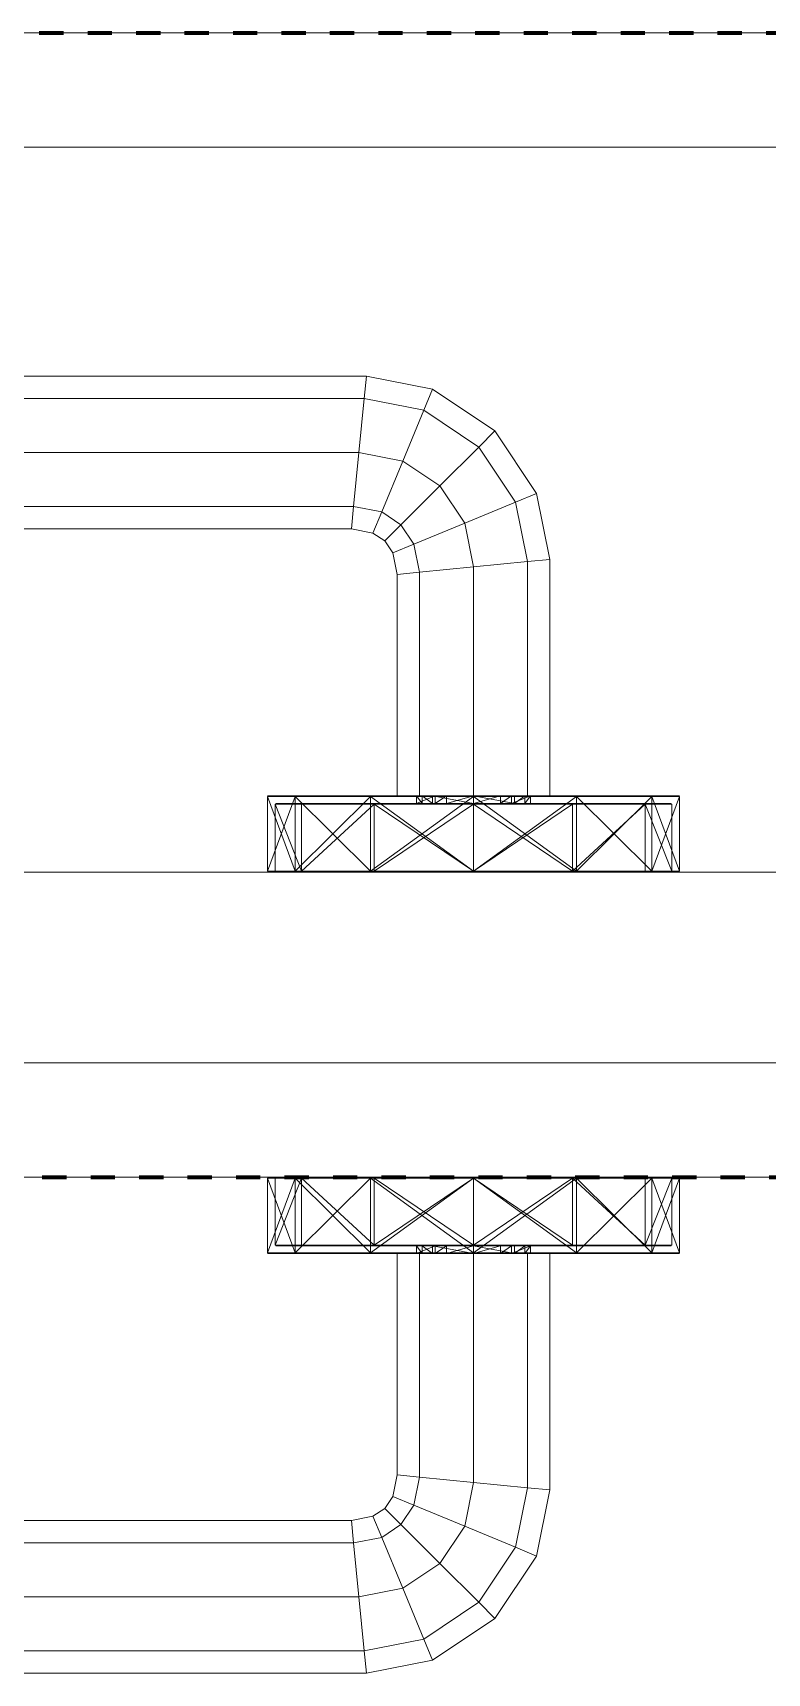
# Model space of a CAD drawing. Header units: millimetres. Extents: x -5300 to 98858, y -5196 to 93886.
# Drawn here: x 51855.3 to 51951.5, y 42950 to 43165 of the extents above; entities that cross this region are included whole.
import ezdxf

# ---------------------------------------------------------------- set-up
doc = ezdxf.new("R2010")
doc.units = ezdxf.units.MM
doc.linetypes.add('Штрих', pattern=[6.35, 3.175, -3.175])
doc.linetypes.add('Штрих_2_', pattern=[6.35, 3.175, -3.175])
for name, color, linetype, lineweight, true_color in [('_Разделитель помещений_', 4, 'Штрих', 70, 0x00ffff), ('Двери', 7, 'Continuous', 18, 0x7f7f7f), ('Стены', 7, 'Continuous', 18, 0x7f7f7f)]:
    doc.layers.add(name, color=color, linetype=linetype, lineweight=lineweight, true_color=true_color)

# ---------------------------------------------------------------- blocks, each defined once
blk = doc.blocks.new('СТВ_Перегородка_Кирпич 242319 - СТВ_Перегородка_Кирпич 2-249685-Подвал')
at = {"layer": 'Стены', "color": 254, "true_color": 0xd4d4d4}
blk.add_line((33750, 43150), (58000, 43150), dxfattribs=at)
blk = doc.blocks.new('СТВ_Перегородка_Кирпич 242319 - СТВ_Перегородка_Кирпич-249678-Подвал')
at = {"layer": 'Стены', "color": 254, "true_color": 0xd4d4d4}
for p, q in [((33750, 43165), (57830, 43165)), ((57830, 43165), (33750, 43165)), ((57830, 43165), (48765, 43165)), ((50975, 43165), (52475, 43165)), ((52475, 43165), (50975, 43165)), ((52475, 43165), (50975, 43165)), ((50975, 43165), (52475, 43165)), ((57830, 43150), (33750, 43150)), ((57830, 43150), (33750, 43150)), ((48750, 43150), (54250, 43150)), ((54250, 43150), (48750, 43150)), ((54250, 43150), (48750, 43150)), ((57830, 43150), (48765, 43150)), ((50975, 43150), (52475, 43150)), ((52475, 43150), (50975, 43150)), ((52475, 43150), (50975, 43150)), ((50975, 43150), (52475, 43150)), ((50975, 43150), (52475, 43150)), ((52475, 43150), (50975, 43150)), ((50975, 43150), (52475, 43150)), ((52475, 43150), (50975, 43150)), ((48750, 43030), (54250, 43030)), ((48750, 43030), (54250, 43030)), ((54250, 43030), (48750, 43030)), ((50630, 43030), (52725, 43030)), ((52725, 43030), (50630, 43030)), ((52725, 43030), (50630, 43030)), ((50975, 43030), (52475, 43030)), ((52475, 43030), (50975, 43030)), ((52475, 43030), (50975, 43030)), ((50975, 43030), (52475, 43030)), ((50975, 43030), (52475, 43030)), ((52475, 43030), (50975, 43030)), ((50975, 43030), (52475, 43030)), ((52475, 43030), (50975, 43030)), ((50630, 43015), (52725, 43015)), ((50630, 43015), (52725, 43015)), ((52725, 43015), (50630, 43015)), ((50975, 43015), (52475, 43015)), ((52475, 43015), (50975, 43015)), ((52475, 43015), (50975, 43015)), ((50975, 43015), (52475, 43015))]:
    blk.add_line(p, q, dxfattribs=at)
blk = doc.blocks.new('СТВ_Перегородка_Кирпич 242319 - СТВ_Перегородка_Кирпич 242319-249682-Подвал')
for name in ['СТВ_Перегородка_Кирпич 242319 - СТВ_Перегородка_Кирпич-249678-Подвал', 'СТВ_Перегородка_Кирпич 242319 - СТВ_Перегородка_Кирпич 2-249685-Подвал']:
    blk.add_blockref(name, (0, 0))
blk = doc.blocks.new('Дп-9 242685 - Дп-9-249715-Подвал')
at = {"layer": 'Двери', "color": 254, "true_color": 0xd4d4d4}
for p, q in [((52475, 43165), (50975, 43165)), ((50975, 43165), (52475, 43165)), ((51075, 43165), (52375, 43165)), ((52375, 43165), (51075, 43165)), ((51817.02, 43120), (51898.98, 43120)), ((51898.98, 43120), (51817.02, 43120)), ((51898.7, 43117.07), (51898.98, 43120)), ((51898.98, 43120), (51898.7, 43117.07)), ((51898.98, 43120), (51898.7, 43117.07)), ((51898.7, 43117.07), (51898.98, 43120)), ((51898.98, 43120), (51907.64, 43118.28)), ((51907.64, 43118.28), (51898.98, 43120)), ((51898.7, 43117.07), (51817.3, 43117.07)), ((51817.3, 43117.07), (51898.7, 43117.07)), ((51817.3, 43117.07), (51898.7, 43117.07)), ((51898.7, 43117.07), (51817.3, 43117.07)), ((51898, 43110), (51898.7, 43117.07)), ((51898.7, 43117.07), (51898, 43110)), ((51898.7, 43117.07), (51898, 43110)), ((51898, 43110), (51898.7, 43117.07)), ((51906.5, 43115.52), (51898.7, 43117.07)), ((51898.7, 43117.07), (51906.5, 43115.52)), ((51898.7, 43117.07), (51906.5, 43115.52)), ((51906.5, 43115.52), (51898.7, 43117.07)), ((51906.5, 43115.52), (51907.64, 43118.28)), ((51907.64, 43118.28), (51906.5, 43115.52)), ((51907.64, 43118.28), (51906.5, 43115.52)), ((51906.5, 43115.52), (51907.64, 43118.28)), ((51907.64, 43118.28), (51915.82, 43112.82)), ((51915.82, 43112.82), (51907.64, 43118.28)), ((51903.74, 43108.86), (51906.5, 43115.52)), ((51906.5, 43115.52), (51903.74, 43108.86)), ((51906.5, 43115.52), (51903.74, 43108.86)), ((51903.74, 43108.86), (51906.5, 43115.52)), ((51913.7, 43110.7), (51906.5, 43115.52)), ((51906.5, 43115.52), (51913.7, 43110.7)), ((51906.5, 43115.52), (51913.7, 43110.7)), ((51913.7, 43110.7), (51906.5, 43115.52)), ((51913.7, 43110.7), (51915.82, 43112.82)), ((51915.82, 43112.82), (51913.7, 43110.7)), ((51915.82, 43112.82), (51913.7, 43110.7)), ((51913.7, 43110.7), (51915.82, 43112.82)), ((51915.82, 43112.82), (51921.28, 43104.64)), ((51921.28, 43104.64), (51915.82, 43112.82)), ((51898, 43110), (51818, 43110)), ((51818, 43110), (51898, 43110)), ((51818, 43110), (51898, 43110)), ((51898, 43110), (51818, 43110)), ((51897.3, 43102.93), (51898, 43110)), ((51898, 43110), (51897.3, 43102.93)), ((51898, 43110), (51897.3, 43102.93)), ((51897.3, 43102.93), (51898, 43110)), ((51903.74, 43108.86), (51898, 43110)), ((51898, 43110), (51903.74, 43108.86)), ((51898, 43110), (51903.74, 43108.86)), ((51903.74, 43108.86), (51898, 43110)), ((51908.61, 43105.61), (51913.7, 43110.7)), ((51913.7, 43110.7), (51908.61, 43105.61)), ((51913.7, 43110.7), (51908.61, 43105.61)), ((51908.61, 43105.61), (51913.7, 43110.7)), ((51918.52, 43103.5), (51913.7, 43110.7)), ((51913.7, 43110.7), (51918.52, 43103.5)), ((51913.7, 43110.7), (51918.52, 43103.5)), ((51918.52, 43103.5), (51913.7, 43110.7)), ((51900.98, 43102.2), (51903.74, 43108.86)), ((51903.74, 43108.86), (51900.98, 43102.2)), ((51903.74, 43108.86), (51900.98, 43102.2)), ((51900.98, 43102.2), (51903.74, 43108.86)), ((51908.61, 43105.61), (51903.74, 43108.86)), ((51903.74, 43108.86), (51908.61, 43105.61)), ((51903.74, 43108.86), (51908.61, 43105.61)), ((51908.61, 43105.61), (51903.74, 43108.86)), ((51903.51, 43100.51), (51908.61, 43105.61)), ((51908.61, 43105.61), (51903.51, 43100.51)), ((51908.61, 43105.61), (51903.51, 43100.51)), ((51903.51, 43100.51), (51908.61, 43105.61)), ((51911.86, 43100.74), (51908.61, 43105.61)), ((51908.61, 43105.61), (51911.86, 43100.74)), ((51908.61, 43105.61), (51911.86, 43100.74)), ((51911.86, 43100.74), (51908.61, 43105.61)), ((51911.86, 43100.74), (51918.52, 43103.5)), ((51918.52, 43103.5), (51911.86, 43100.74)), ((51918.52, 43103.5), (51911.86, 43100.74)), ((51911.86, 43100.74), (51918.52, 43103.5)), ((51918.52, 43103.5), (51921.28, 43104.64)), ((51921.28, 43104.64), (51918.52, 43103.5)), ((51921.28, 43104.64), (51918.52, 43103.5)), ((51918.52, 43103.5), (51921.28, 43104.64)), ((51920.07, 43095.7), (51918.52, 43103.5)), ((51918.52, 43103.5), (51920.07, 43095.7)), ((51918.52, 43103.5), (51920.07, 43095.7)), ((51920.07, 43095.7), (51918.52, 43103.5)), ((51921.28, 43104.64), (51923, 43095.98)), ((51923, 43095.98), (51921.28, 43104.64)), ((51897.3, 43102.93), (51818.7, 43102.93)), ((51818.7, 43102.93), (51897.3, 43102.93)), ((51818.7, 43102.93), (51897.3, 43102.93)), ((51897.3, 43102.93), (51818.7, 43102.93)), ((51897.02, 43100), (51897.3, 43102.93)), ((51897.3, 43102.93), (51897.02, 43100)), ((51897.3, 43102.93), (51897.02, 43100)), ((51897.02, 43100), (51897.3, 43102.93)), ((51900.98, 43102.2), (51897.3, 43102.93)), ((51897.3, 43102.93), (51900.98, 43102.2)), ((51897.3, 43102.93), (51900.98, 43102.2)), ((51900.98, 43102.2), (51897.3, 43102.93)), ((51899.84, 43099.44), (51900.98, 43102.2)), ((51900.98, 43102.2), (51899.84, 43099.44)), ((51900.98, 43102.2), (51899.84, 43099.44)), ((51899.84, 43099.44), (51900.98, 43102.2)), ((51903.51, 43100.51), (51900.98, 43102.2)), ((51900.98, 43102.2), (51903.51, 43100.51)), ((51900.98, 43102.2), (51903.51, 43100.51)), ((51903.51, 43100.51), (51900.98, 43102.2)), ((51897.02, 43100), (51818.98, 43100)), ((51818.98, 43100), (51897.02, 43100)), ((51899.84, 43099.44), (51897.02, 43100)), ((51897.02, 43100), (51899.84, 43099.44)), ((51901.4, 43098.4), (51899.84, 43099.44)), ((51899.84, 43099.44), (51901.4, 43098.4)), ((51901.4, 43098.4), (51903.51, 43100.51)), ((51903.51, 43100.51), (51901.4, 43098.4)), ((51903.51, 43100.51), (51901.4, 43098.4)), ((51901.4, 43098.4), (51903.51, 43100.51)), ((51905.2, 43097.98), (51903.51, 43100.51)), ((51903.51, 43100.51), (51905.2, 43097.98)), ((51903.51, 43100.51), (51905.2, 43097.98)), ((51905.2, 43097.98), (51903.51, 43100.51)), ((51905.2, 43097.98), (51911.86, 43100.74)), ((51911.86, 43100.74), (51905.2, 43097.98)), ((51911.86, 43100.74), (51905.2, 43097.98)), ((51905.2, 43097.98), (51911.86, 43100.74)), ((51913, 43095), (51911.86, 43100.74)), ((51911.86, 43100.74), (51913, 43095)), ((51911.86, 43100.74), (51913, 43095)), ((51913, 43095), (51911.86, 43100.74)), ((51902.44, 43096.84), (51901.4, 43098.4)), ((51901.4, 43098.4), (51902.44, 43096.84)), ((51902.44, 43096.84), (51905.2, 43097.98)), ((51905.2, 43097.98), (51902.44, 43096.84)), ((51905.2, 43097.98), (51902.44, 43096.84)), ((51902.44, 43096.84), (51905.2, 43097.98)), ((51903, 43094.02), (51902.44, 43096.84)), ((51902.44, 43096.84), (51903, 43094.02)), ((51905.93, 43094.3), (51905.2, 43097.98)), ((51905.2, 43097.98), (51905.93, 43094.3)), ((51905.2, 43097.98), (51905.93, 43094.3)), ((51905.93, 43094.3), (51905.2, 43097.98)), ((51905.93, 43094.3), (51913, 43095)), ((51913, 43095), (51905.93, 43094.3)), ((51913, 43095), (51905.93, 43094.3)), ((51905.93, 43094.3), (51913, 43095)), ((51913, 43095), (51920.07, 43095.7)), ((51920.07, 43095.7), (51913, 43095)), ((51920.07, 43095.7), (51913, 43095)), ((51913, 43095), (51920.07, 43095.7)), ((51913, 43065), (51913, 43095)), ((51913, 43095), (51913, 43065)), ((51913, 43095), (51913, 43065)), ((51913, 43065), (51913, 43095)), ((51920.07, 43095.7), (51923, 43095.98)), ((51923, 43095.98), (51920.07, 43095.7)), ((51923, 43095.98), (51920.07, 43095.7)), ((51920.07, 43095.7), (51923, 43095.98)), ((51920.07, 43065), (51920.07, 43095.7)), ((51920.07, 43095.7), (51920.07, 43065)), ((51920.07, 43095.7), (51920.07, 43065)), ((51920.07, 43065), (51920.07, 43095.7)), ((51923, 43095.98), (51923, 43065)), ((51923, 43065), (51923, 43095.98)), ((51903, 43094.02), (51905.93, 43094.3)), ((51905.93, 43094.3), (51903, 43094.02)), ((51905.93, 43094.3), (51903, 43094.02)), ((51903, 43094.02), (51905.93, 43094.3)), ((51903, 43065), (51903, 43094.02)), ((51903, 43094.02), (51903, 43065)), ((51905.93, 43065), (51905.93, 43094.3)), ((51905.93, 43094.3), (51905.93, 43065)), ((51905.93, 43094.3), (51905.93, 43065)), ((51905.93, 43065), (51905.93, 43094.3)), ((51889.62, 43065), (51886, 43065)), ((51886, 43065), (51889.62, 43065)), ((51886, 43065), (51899.5, 43065)), ((51889.62, 43064.9), (51886, 43064.9)), ((51886, 43064.9), (51889.62, 43064.9)), ((51886, 43055.1), (51886, 43064.9)), ((51889.62, 43055.1), (51886, 43064.9)), ((51886, 43055.1), (51889.62, 43064.9)), ((51889.62, 43064.9), (51886, 43064.9)), ((51886, 43064.9), (51889.62, 43064.9)), ((51886, 43064.9), (51886, 43055.1)), ((51889.62, 43064.9), (51886, 43055.1)), ((51886, 43064.9), (51889.62, 43055.1)), ((51889.7, 43065), (51886.1, 43065)), ((51886.1, 43065), (51889.7, 43065)), ((51908, 43065), (51886.1, 43065)), ((51908, 43065), (51886.1, 43065)), ((51908, 43065), (51886.1, 43065)), ((51899.5, 43065), (51889.62, 43065)), ((51889.62, 43065), (51899.5, 43065)), ((51889.62, 43065), (51899.5, 43065)), ((51899.5, 43064.9), (51889.62, 43064.9)), ((51899.5, 43064.9), (51889.62, 43064.9)), ((51889.62, 43055.1), (51899.5, 43064.9)), ((51889.62, 43055.1), (51889.62, 43064.9)), ((51899.5, 43055.1), (51889.62, 43064.9)), ((51889.62, 43055.1), (51889.62, 43064.9)), ((51899.5, 43064.9), (51889.62, 43064.9)), ((51899.5, 43064.9), (51889.62, 43064.9)), ((51899.5, 43064.9), (51889.62, 43055.1)), ((51899.5, 43055.1), (51889.62, 43064.9)), ((51889.62, 43064.9), (51889.62, 43055.1)), ((51889.62, 43064.9), (51889.62, 43055.1)), ((51889.7, 43065), (51899.55, 43065)), ((51899.55, 43065), (51889.7, 43065)), ((51905.53, 43065), (51889.7, 43065)), ((51908, 43065), (51889.7, 43065)), ((51889.7, 43065), (51906.28, 43065)), ((51908, 43065), (51889.7, 43065)), ((51908, 43065), (51889.7, 43065)), ((51913, 43065), (51899.5, 43065)), ((51913, 43065), (51899.5, 43065)), ((51926.5, 43065), (51899.5, 43065)), ((51926.5, 43065), (51899.5, 43065)), ((51926.5, 43065), (51899.5, 43065)), ((51899.5, 43065), (51899.5, 43065)), ((51899.5, 43064.9), (51913, 43064.9)), ((51899.5, 43064.9), (51913, 43064.9)), ((51899.5, 43055.1), (51899.5, 43064.9)), ((51899.5, 43064.9), (51913, 43055.1)), ((51899.5, 43055.1), (51899.5, 43064.9)), ((51899.5, 43055.1), (51913, 43064.9)), ((51913, 43064.9), (51899.5, 43064.9)), ((51913, 43064.9), (51899.5, 43064.9)), ((51913, 43064.9), (51899.5, 43055.1)), ((51899.5, 43064.9), (51899.5, 43055.1)), ((51913, 43064.9), (51899.5, 43055.1)), ((51899.5, 43064.9), (51899.5, 43055.1)), ((51899.55, 43065), (51913, 43065)), ((51899.55, 43065), (51913, 43065)), ((51899.55, 43065), (51906.28, 43065)), ((51899.55, 43065), (51907.63, 43065)), ((51908, 43065), (51899.55, 43065)), ((51908, 43065), (51899.55, 43065)), ((51909.46, 43065), (51899.55, 43065)), ((51905.93, 43065), (51903, 43065)), ((51903, 43065), (51905.93, 43065)), ((51905.53, 43065), (51908, 43065)), ((51905.53, 43065), (51906.28, 43065)), ((51905.53, 43065), (51905.53, 43064)), ((51905.53, 43065), (51908, 43065)), ((51905.53, 43065), (51906.28, 43064)), ((51908, 43065), (51905.53, 43064)), ((51913, 43065), (51905.93, 43065)), ((51905.93, 43065), (51913, 43065)), ((51906.28, 43065), (51907.63, 43065)), ((51906.28, 43065), (51907.63, 43064)), ((51906.28, 43065), (51906.28, 43064)), ((51907.63, 43065), (51913, 43065)), ((51907.63, 43065), (51913, 43065)), ((51907.63, 43065), (51907.63, 43064)), ((51907.63, 43065), (51913, 43064)), ((51908, 43065), (51908, 43064)), ((51908, 43064), (51908, 43065)), ((51908, 43065), (51909.46, 43065)), ((51908, 43065), (51908, 43065)), ((51908, 43065), (51908, 43064)), ((51908, 43065), (51908, 43064)), ((51908, 43065), (51908, 43064)), ((51908, 43065), (51908, 43065)), ((51908, 43064), (51908, 43065)), ((51908, 43064), (51908, 43065)), ((51908, 43064), (51908, 43065)), ((51908, 43064), (51908, 43065)), ((51908, 43064), (51908, 43065)), ((51908, 43064), (51908, 43065)), ((51908, 43064), (51909.46, 43065)), ((51908, 43065), (51908, 43065)), ((51908, 43065), (51908, 43065)), ((51908, 43065), (51908, 43065)), ((51909.46, 43065), (51913, 43065)), ((51909.46, 43064), (51909.46, 43065)), ((51909.46, 43064), (51913, 43065)), ((51909.46, 43065), (51913, 43065)), ((51913, 43065), (51926.45, 43065)), ((51913, 43065), (51926.45, 43065)), ((51913, 43065), (51918.38, 43065)), ((51913, 43065), (51916.53, 43065)), ((51913, 43065), (51913, 43065)), ((51913, 43065), (51918.38, 43065)), ((51913, 43065), (51913, 43064)), ((51913, 43065), (51918.38, 43064)), ((51913, 43064), (51913, 43065)), ((51913, 43064), (51916.53, 43065)), ((51913, 43065), (51913, 43065)), ((51913, 43065), (51916.53, 43065)), ((51913, 43065), (51926.5, 43065)), ((51926.5, 43065), (51913, 43065)), ((51920.07, 43065), (51913, 43065)), ((51913, 43065), (51920.07, 43065)), ((51913, 43064.9), (51926.5, 43064.9)), ((51913, 43064.9), (51926.5, 43064.9)), ((51913, 43055.1), (51913, 43064.9)), ((51913, 43064.9), (51926.5, 43055.1)), ((51913, 43055.1), (51913, 43064.9)), ((51913, 43055.1), (51926.5, 43064.9)), ((51926.5, 43064.9), (51913, 43064.9)), ((51926.5, 43064.9), (51913, 43064.9)), ((51913, 43064.9), (51913, 43055.1)), ((51913, 43064.9), (51926.5, 43055.1)), ((51926.5, 43064.9), (51913, 43055.1)), ((51913, 43064.9), (51913, 43055.1)), ((51916.53, 43065), (51918, 43065)), ((51916.53, 43064), (51916.53, 43065)), ((51916.53, 43064), (51918, 43065)), ((51916.53, 43065), (51926.45, 43065)), ((51918, 43064), (51918, 43065)), ((51920.47, 43065), (51918, 43065)), ((51918, 43065), (51918, 43064)), ((51918, 43064), (51918, 43065)), ((51918, 43064), (51918, 43065)), ((51918, 43065), (51918, 43065)), ((51918, 43065), (51926.45, 43065)), ((51918, 43065), (51926.45, 43065)), ((51918, 43065), (51918, 43064)), ((51918, 43065), (51918, 43065)), ((51918, 43065), (51936.29, 43065)), ((51920.47, 43065), (51918, 43065)), ((51920.47, 43065), (51918, 43064)), ((51936.29, 43065), (51918, 43065)), ((51918, 43065), (51918, 43065)), ((51918, 43065), (51918, 43064)), ((51918, 43065), (51918, 43065)), ((51918, 43065), (51918, 43064)), ((51918, 43065), (51939.9, 43065)), ((51918, 43064), (51918, 43065)), ((51918, 43065), (51918, 43065)), ((51918, 43065), (51918, 43064)), ((51918, 43065), (51918, 43064)), ((51918, 43065), (51939.9, 43065)), ((51918, 43065), (51918, 43064)), ((51918, 43065), (51936.29, 43065)), ((51918, 43065), (51939.9, 43065)), ((51918.38, 43065), (51919.72, 43065)), ((51918.38, 43065), (51926.45, 43065)), ((51918.38, 43065), (51918.38, 43064)), ((51919.72, 43065), (51918.38, 43064)), ((51919.72, 43065), (51920.47, 43065)), ((51926.45, 43065), (51919.72, 43065)), ((51919.72, 43065), (51936.29, 43065)), ((51919.72, 43065), (51919.72, 43064)), ((51920.47, 43065), (51919.72, 43064)), ((51923, 43065), (51920.07, 43065)), ((51920.07, 43065), (51923, 43065)), ((51920.47, 43065), (51920.47, 43064)), ((51920.47, 43065), (51936.29, 43065)), ((51926.45, 43065), (51936.29, 43065)), ((51926.45, 43065), (51936.29, 43065)), ((51926.5, 43065), (51936.38, 43065)), ((51936.38, 43065), (51926.5, 43065)), ((51926.5, 43065), (51940, 43065)), ((51926.5, 43065), (51936.38, 43065)), ((51926.5, 43065), (51926.5, 43065)), ((51926.5, 43064.9), (51936.38, 43064.9)), ((51926.5, 43064.9), (51936.38, 43064.9)), ((51926.5, 43055.1), (51926.5, 43064.9)), ((51926.5, 43055.1), (51936.38, 43064.9)), ((51926.5, 43055.1), (51926.5, 43064.9)), ((51926.5, 43064.9), (51936.38, 43055.1)), ((51926.5, 43064.9), (51936.38, 43064.9)), ((51936.38, 43064.9), (51926.5, 43064.9)), ((51926.5, 43064.9), (51926.5, 43055.1)), ((51926.5, 43064.9), (51936.38, 43055.1)), ((51936.38, 43055.1), (51926.5, 43064.9)), ((51926.5, 43064.9), (51926.5, 43055.1)), ((51936.29, 43065), (51939.9, 43065)), ((51936.29, 43065), (51939.9, 43065)), ((51936.38, 43065), (51940, 43065)), ((51940, 43065), (51936.38, 43065)), ((51936.38, 43064.9), (51940, 43064.9)), ((51936.38, 43064.9), (51940, 43064.9)), ((51936.38, 43055.1), (51936.38, 43064.9)), ((51936.38, 43064.9), (51940, 43055.1)), ((51936.38, 43055.1), (51936.38, 43064.9)), ((51936.38, 43055.1), (51940, 43064.9)), ((51936.38, 43064.9), (51940, 43064.9)), ((51940, 43064.9), (51936.38, 43064.9)), ((51936.38, 43064.9), (51936.38, 43055.1)), ((51936.38, 43064.9), (51940, 43055.1)), ((51940, 43064.9), (51936.38, 43055.1)), ((51936.38, 43064.9), (51936.38, 43055.1)), ((51940, 43055.1), (51940, 43064.9)), ((51940, 43064.9), (51940, 43055.1)), ((51890.48, 43063.9), (51887, 43063.9)), ((51887, 43063.9), (51890.48, 43063.9)), ((51887, 43063.9), (51887, 43055.1)), ((51890.48, 43055.1), (51887, 43063.9)), ((51887, 43063.9), (51890.48, 43055.1)), ((51890.57, 43064), (51887.1, 43064)), ((51887.1, 43064), (51890.57, 43064)), ((51908, 43064), (51887.1, 43064)), ((51908, 43064), (51887.1, 43064)), ((51908, 43064), (51887.1, 43064)), ((51890.48, 43063.9), (51900, 43063.9)), ((51890.48, 43063.9), (51900, 43063.9)), ((51890.48, 43063.9), (51890.48, 43055.1)), ((51900, 43063.9), (51890.48, 43055.1)), ((51890.48, 43063.9), (51890.48, 43055.1)), ((51890.48, 43055.1), (51900, 43063.9)), ((51900.05, 43064), (51890.57, 43064)), ((51890.57, 43064), (51900.05, 43064)), ((51905.53, 43064), (51890.57, 43064)), ((51908, 43064), (51890.57, 43064)), ((51908, 43064), (51890.57, 43064)), ((51908, 43064), (51890.57, 43064)), ((51906.28, 43064), (51890.57, 43064)), ((51900, 43063.9), (51913, 43063.9)), ((51900, 43063.9), (51913, 43063.9)), ((51900, 43063.9), (51900, 43055.1)), ((51900, 43055.1), (51913, 43063.9)), ((51900, 43063.9), (51900, 43055.1)), ((51900, 43063.9), (51913, 43055.1)), ((51900.05, 43064), (51913, 43064)), ((51900.05, 43064), (51913, 43064)), ((51908, 43064), (51900.05, 43064)), ((51908, 43064), (51900.05, 43064)), ((51907.63, 43064), (51900.05, 43064)), ((51906.28, 43064), (51900.05, 43064)), ((51900.05, 43064), (51909.46, 43064)), ((51905.53, 43064), (51908, 43064)), ((51905.53, 43064), (51906.28, 43064)), ((51905.53, 43064), (51908, 43064)), ((51907.63, 43064), (51906.28, 43064)), ((51907.63, 43064), (51913, 43064)), ((51907.63, 43064), (51913, 43064)), ((51908, 43064), (51909.46, 43064)), ((51908, 43064), (51908, 43064)), ((51908, 43064), (51908, 43064)), ((51908, 43064), (51908, 43064)), ((51908, 43064), (51908, 43064)), ((51908, 43064), (51908, 43064)), ((51913, 43064), (51909.46, 43064)), ((51913, 43064), (51909.46, 43064)), ((51913, 43064), (51925.95, 43064)), ((51913, 43064), (51925.95, 43064)), ((51913, 43064), (51916.53, 43064)), ((51913, 43064), (51918.38, 43064)), ((51913, 43064), (51913, 43064)), ((51913, 43064), (51916.53, 43064)), ((51913, 43064), (51913, 43064)), ((51913, 43064), (51918.38, 43064)), ((51913, 43063.9), (51926, 43063.9)), ((51913, 43063.9), (51926, 43063.9)), ((51913, 43063.9), (51913, 43055.1)), ((51913, 43063.9), (51926, 43055.1)), ((51913, 43063.9), (51913, 43055.1)), ((51913, 43055.1), (51926, 43063.9)), ((51918, 43064), (51916.53, 43064)), ((51925.95, 43064), (51916.53, 43064)), ((51920.47, 43064), (51918, 43064)), ((51925.95, 43064), (51918, 43064)), ((51925.95, 43064), (51918, 43064)), ((51918, 43064), (51918, 43064)), ((51918, 43064), (51935.43, 43064)), ((51918, 43064), (51918, 43064)), ((51920.47, 43064), (51918, 43064)), ((51935.43, 43064), (51918, 43064)), ((51918, 43064), (51918, 43064)), ((51918, 43064), (51938.9, 43064)), ((51918, 43064), (51918, 43064)), ((51918, 43064), (51918, 43064)), ((51918, 43064), (51938.9, 43064)), ((51918, 43064), (51935.43, 43064)), ((51918, 43064), (51938.9, 43064)), ((51918.38, 43064), (51919.72, 43064)), ((51918.38, 43064), (51925.95, 43064)), ((51920.47, 43064), (51919.72, 43064)), ((51919.72, 43064), (51925.95, 43064)), ((51919.72, 43064), (51935.43, 43064)), ((51920.47, 43064), (51935.43, 43064)), ((51925.95, 43064), (51935.43, 43064)), ((51925.95, 43064), (51935.43, 43064)), ((51926, 43063.9), (51935.52, 43063.9)), ((51926, 43063.9), (51935.52, 43063.9)), ((51926, 43063.9), (51926, 43055.1)), ((51926, 43055.1), (51935.52, 43063.9)), ((51926, 43063.9), (51926, 43055.1)), ((51926, 43055.1), (51935.52, 43063.9)), ((51935.43, 43064), (51938.9, 43064)), ((51935.43, 43064), (51938.9, 43064)), ((51935.52, 43063.9), (51939, 43063.9)), ((51935.52, 43063.9), (51939, 43063.9)), ((51935.52, 43063.9), (51935.52, 43055.1)), ((51935.52, 43063.9), (51939, 43055.1)), ((51935.52, 43063.9), (51935.52, 43055.1)), ((51935.52, 43063.9), (51939, 43055.1)), ((51939, 43063.9), (51939, 43055.1)), ((51063, 43055), (52387, 43055)), ((52387, 43055), (51063, 43055)), ((51063, 43055), (51963, 43055)), ((51963, 43055), (51063, 43055)), ((51063, 43055), (51963, 43055)), ((51963, 43055), (51063, 43055)), ((51075, 43055), (52375, 43055)), ((52375, 43055), (51075, 43055)), ((51889.62, 43055.1), (51886, 43055.1)), ((51886, 43055.1), (51889.62, 43055.1)), ((51889.62, 43055.1), (51886, 43055.1)), ((51886, 43055.1), (51889.62, 43055.1)), ((51889.62, 43055), (51886, 43055)), ((51886, 43055), (51889.62, 43055)), ((51899.5, 43055), (51886, 43055)), ((51889.7, 43055), (51886.1, 43055)), ((51886.1, 43055), (51889.7, 43055)), ((51890.4, 43055), (51886.1, 43055)), ((51886.9, 43055), (51886.1, 43055)), ((51886.1, 43055), (51890.4, 43055)), ((51890.4, 43055), (51886.9, 43055)), ((51886.9, 43055), (51890.4, 43055)), ((51890.48, 43055.1), (51887, 43055.1)), ((51887, 43055.1), (51890.48, 43055.1)), ((51889.62, 43055.1), (51899.5, 43055.1)), ((51899.5, 43055.1), (51889.62, 43055.1)), ((51899.5, 43055.1), (51889.62, 43055.1)), ((51899.5, 43055.1), (51889.62, 43055.1)), ((51899.5, 43055), (51889.62, 43055)), ((51889.62, 43055), (51899.5, 43055)), ((51899.5, 43055), (51889.62, 43055)), ((51899.55, 43055), (51889.7, 43055)), ((51889.7, 43055), (51899.55, 43055)), ((51890.4, 43055), (51889.7, 43055)), ((51899.95, 43055), (51889.7, 43055)), ((51890.4, 43055), (51889.7, 43055)), ((51889.7, 43055), (51899.95, 43055)), ((51890.4, 43055), (51899.95, 43055)), ((51890.4, 43055), (51899.95, 43055)), ((51900, 43055.1), (51890.48, 43055.1)), ((51890.48, 43055.1), (51900, 43055.1)), ((51899.5, 43055.1), (51913, 43055.1)), ((51913, 43055.1), (51899.5, 43055.1)), ((51913, 43055.1), (51899.5, 43055.1)), ((51913, 43055.1), (51899.5, 43055.1)), ((51913, 43055), (51899.5, 43055)), ((51899.5, 43055), (51913, 43055)), ((51899.5, 43055), (51899.5, 43055)), ((51899.5, 43055), (51926.5, 43055)), ((51899.5, 43055), (51926.5, 43055)), ((51899.5, 43055), (51926.5, 43055)), ((51899.55, 43055), (51913, 43055)), ((51899.55, 43055), (51913, 43055)), ((51899.95, 43055), (51899.55, 43055)), ((51899.95, 43055), (51899.55, 43055)), ((51899.95, 43055), (51913, 43055)), ((51899.95, 43055), (51913, 43055)), ((51899.95, 43055), (51913, 43055)), ((51899.95, 43055), (51913, 43055)), ((51900, 43055.1), (51913, 43055.1)), ((51900, 43055.1), (51913, 43055.1)), ((51913, 43055.1), (51926.5, 43055.1)), ((51913, 43055.1), (51926, 43055.1)), ((51913, 43055.1), (51926.5, 43055.1)), ((51913, 43055.1), (51926, 43055.1)), ((51913, 43055.1), (51926.5, 43055.1)), ((51926.5, 43055.1), (51913, 43055.1)), ((51913, 43055), (51926.05, 43055)), ((51913, 43055), (51926.45, 43055)), ((51913, 43055), (51926.05, 43055)), ((51913, 43055), (51926.45, 43055)), ((51913, 43055), (51913, 43055)), ((51913, 43055), (51926.05, 43055)), ((51913, 43055), (51913, 43055)), ((51913, 43055), (51926.05, 43055)), ((51913, 43055), (51926.5, 43055)), ((51913, 43055), (51926.5, 43055)), ((51926, 43055.1), (51935.52, 43055.1)), ((51926, 43055.1), (51935.52, 43055.1)), ((51926.05, 43055), (51935.6, 43055)), ((51926.05, 43055), (51935.6, 43055)), ((51926.05, 43055), (51926.45, 43055)), ((51926.05, 43055), (51936.29, 43055)), ((51926.05, 43055), (51926.45, 43055)), ((51926.05, 43055), (51936.29, 43055)), ((51926.45, 43055), (51936.29, 43055)), ((51926.45, 43055), (51936.29, 43055)), ((51926.5, 43055.1), (51936.38, 43055.1)), ((51926.5, 43055.1), (51936.38, 43055.1)), ((51926.5, 43055.1), (51936.38, 43055.1)), ((51936.38, 43055.1), (51926.5, 43055.1)), ((51926.5, 43055), (51936.38, 43055)), ((51936.38, 43055), (51926.5, 43055)), ((51926.5, 43055), (51926.5, 43055)), ((51936.38, 43055), (51926.5, 43055)), ((51940, 43055), (51926.5, 43055)), ((51935.52, 43055.1), (51939, 43055.1)), ((51935.52, 43055.1), (51939, 43055.1)), ((51935.6, 43055), (51939.1, 43055)), ((51935.6, 43055), (51939.1, 43055)), ((51935.6, 43055), (51936.29, 43055)), ((51935.6, 43055), (51939.9, 43055)), ((51935.6, 43055), (51936.29, 43055)), ((51935.6, 43055), (51939.9, 43055)), ((51936.29, 43055), (51939.9, 43055)), ((51936.29, 43055), (51939.9, 43055)), ((51936.38, 43055.1), (51940, 43055.1)), ((51936.38, 43055.1), (51940, 43055.1)), ((51936.38, 43055.1), (51940, 43055.1)), ((51940, 43055.1), (51936.38, 43055.1)), ((51936.38, 43055), (51940, 43055)), ((51940, 43055), (51936.38, 43055)), ((51939.1, 43055), (51939.9, 43055)), ((52475, 43015), (50975, 43015)), ((50975, 43015), (52475, 43015)), ((51063, 43015), (52387, 43015)), ((52387, 43015), (51063, 43015)), ((51963, 43015), (51063, 43015)), ((51963, 43015), (51063, 43015)), ((51063, 43015), (51963, 43015)), ((51063, 43015), (51963, 43015)), ((51889.62, 43015), (51886, 43015)), ((51886, 43015), (51889.62, 43015)), ((51886, 43015), (51899.5, 43015)), ((51889.62, 43014.9), (51886, 43014.9)), ((51886, 43014.9), (51889.62, 43014.9)), ((51886, 43014.9), (51886, 43005.1)), ((51889.62, 43014.9), (51886, 43005.1)), ((51886, 43014.9), (51889.62, 43005.1)), ((51889.62, 43014.9), (51886, 43014.9)), ((51886, 43014.9), (51889.62, 43014.9)), ((51886, 43014.9), (51886, 43005.1)), ((51889.62, 43014.9), (51886, 43005.1)), ((51886, 43014.9), (51889.62, 43005.1)), ((51889.7, 43015), (51886.1, 43015)), ((51886.1, 43015), (51889.7, 43015)), ((51890.4, 43015), (51886.1, 43015)), ((51886.9, 43015), (51886.1, 43015)), ((51886.1, 43015), (51890.4, 43015)), ((51890.4, 43015), (51886.9, 43015)), ((51886.9, 43015), (51890.4, 43015)), ((51890.48, 43014.9), (51887, 43014.9)), ((51887, 43014.9), (51890.48, 43014.9)), ((51887, 43006.1), (51887, 43014.9)), ((51890.48, 43014.9), (51887, 43006.1)), ((51887, 43006.1), (51890.48, 43014.9)), ((51899.5, 43015), (51889.62, 43015)), ((51889.62, 43015), (51899.5, 43015)), ((51889.62, 43015), (51899.5, 43015)), ((51889.62, 43014.9), (51899.5, 43014.9)), ((51889.62, 43014.9), (51899.5, 43014.9)), ((51889.62, 43014.9), (51889.62, 43005.1)), ((51889.62, 43005.1), (51899.5, 43014.9)), ((51889.62, 43014.9), (51889.62, 43005.1)), ((51889.62, 43014.9), (51899.5, 43005.1)), ((51899.5, 43014.9), (51889.62, 43014.9)), ((51889.62, 43014.9), (51899.5, 43014.9)), ((51899.5, 43005.1), (51889.62, 43014.9)), ((51889.62, 43014.9), (51889.62, 43005.1)), ((51889.62, 43014.9), (51889.62, 43005.1)), ((51889.62, 43014.9), (51899.5, 43005.1)), ((51889.7, 43015), (51899.55, 43015)), ((51889.7, 43015), (51899.55, 43015)), ((51890.4, 43015), (51889.7, 43015)), ((51889.7, 43015), (51899.95, 43015)), ((51890.4, 43015), (51889.7, 43015)), ((51889.7, 43015), (51899.95, 43015)), ((51890.4, 43015), (51899.95, 43015)), ((51890.4, 43015), (51899.95, 43015)), ((51890.48, 43014.9), (51900, 43014.9)), ((51900, 43014.9), (51890.48, 43014.9)), ((51890.48, 43006.1), (51890.48, 43014.9)), ((51890.48, 43014.9), (51900, 43006.1)), ((51900, 43006.1), (51890.48, 43014.9)), ((51890.48, 43014.9), (51890.48, 43006.1)), ((51913, 43015), (51899.5, 43015)), ((51913, 43015), (51899.5, 43015)), ((51926.5, 43015), (51899.5, 43015)), ((51926.5, 43015), (51899.5, 43015)), ((51926.5, 43015), (51899.5, 43015)), ((51899.5, 43015), (51899.5, 43015)), ((51899.5, 43014.9), (51913, 43014.9)), ((51899.5, 43014.9), (51913, 43014.9)), ((51899.5, 43005.1), (51899.5, 43014.9)), ((51899.5, 43005.1), (51913, 43014.9)), ((51899.5, 43014.9), (51899.5, 43005.1)), ((51899.5, 43014.9), (51913, 43005.1)), ((51913, 43014.9), (51899.5, 43014.9)), ((51899.5, 43014.9), (51913, 43014.9)), ((51913, 43005.1), (51899.5, 43014.9)), ((51899.5, 43014.9), (51899.5, 43005.1)), ((51899.5, 43014.9), (51899.5, 43005.1)), ((51899.5, 43014.9), (51913, 43005.1)), ((51899.55, 43015), (51913, 43015)), ((51899.55, 43015), (51913, 43015)), ((51899.55, 43015), (51899.95, 43015)), ((51899.95, 43015), (51899.55, 43015)), ((51899.95, 43015), (51913, 43015)), ((51899.95, 43015), (51913, 43015)), ((51899.95, 43015), (51913, 43015)), ((51899.95, 43015), (51913, 43015)), ((51900, 43014.9), (51913, 43014.9)), ((51913, 43014.9), (51900, 43014.9)), ((51900, 43014.9), (51900, 43006.1)), ((51900, 43014.9), (51913, 43006.1)), ((51913, 43014.9), (51900, 43006.1)), ((51900, 43014.9), (51900, 43006.1)), ((51913, 43015), (51926.45, 43015)), ((51913, 43015), (51926.05, 43015)), ((51913, 43015), (51926.05, 43015)), ((51913, 43015), (51926.45, 43015)), ((51913, 43015), (51913, 43015)), ((51913, 43015), (51926.05, 43015)), ((51913, 43015), (51913, 43015)), ((51913, 43015), (51926.05, 43015)), ((51913, 43015), (51926.5, 43015)), ((51926.5, 43015), (51913, 43015)), ((51913, 43014.9), (51926, 43014.9)), ((51913, 43014.9), (51926.5, 43014.9)), ((51913, 43014.9), (51926, 43014.9)), ((51913, 43014.9), (51926.5, 43014.9)), ((51913, 43014.9), (51913, 43006.1)), ((51913, 43014.9), (51926, 43006.1)), ((51913, 43014.9), (51913, 43005.1)), ((51913, 43014.9), (51926.5, 43005.1)), ((51913, 43006.1), (51913, 43014.9)), ((51913, 43006.1), (51926, 43014.9)), ((51913, 43005.1), (51913, 43014.9)), ((51913, 43005.1), (51926.5, 43014.9)), ((51926.5, 43014.9), (51913, 43014.9)), ((51913, 43014.9), (51926.5, 43014.9)), ((51926.5, 43014.9), (51913, 43005.1)), ((51913, 43014.9), (51913, 43005.1)), ((51913, 43014.9), (51913, 43005.1)), ((51913, 43014.9), (51926.5, 43005.1)), ((51926, 43014.9), (51935.52, 43014.9)), ((51926, 43014.9), (51935.52, 43014.9)), ((51926, 43014.9), (51926, 43006.1)), ((51926, 43014.9), (51935.52, 43006.1)), ((51926, 43006.1), (51926, 43014.9)), ((51926, 43014.9), (51935.52, 43006.1)), ((51926.05, 43015), (51935.6, 43015)), ((51926.05, 43015), (51935.6, 43015)), ((51926.45, 43015), (51926.05, 43015)), ((51926.05, 43015), (51936.29, 43015)), ((51926.05, 43015), (51926.45, 43015)), ((51926.05, 43015), (51936.29, 43015)), ((51926.45, 43015), (51936.29, 43015)), ((51926.45, 43015), (51936.29, 43015)), ((51926.5, 43015), (51936.38, 43015)), ((51936.38, 43015), (51926.5, 43015)), ((51926.5, 43015), (51940, 43015)), ((51926.5, 43015), (51936.38, 43015)), ((51926.5, 43015), (51926.5, 43015)), ((51926.5, 43014.9), (51936.38, 43014.9)), ((51926.5, 43014.9), (51936.38, 43014.9)), ((51926.5, 43014.9), (51926.5, 43005.1)), ((51926.5, 43014.9), (51936.38, 43005.1)), ((51926.5, 43005.1), (51926.5, 43014.9)), ((51926.5, 43005.1), (51936.38, 43014.9)), ((51926.5, 43014.9), (51936.38, 43014.9)), ((51926.5, 43014.9), (51936.38, 43014.9)), ((51926.5, 43005.1), (51926.5, 43014.9)), ((51926.5, 43014.9), (51936.38, 43005.1)), ((51926.5, 43014.9), (51926.5, 43005.1)), ((51926.5, 43014.9), (51936.38, 43005.1)), ((51935.52, 43014.9), (51939, 43014.9)), ((51935.52, 43014.9), (51939, 43014.9)), ((51935.52, 43014.9), (51935.52, 43006.1)), ((51935.52, 43006.1), (51939, 43014.9)), ((51935.52, 43006.1), (51935.52, 43014.9)), ((51935.52, 43006.1), (51939, 43014.9)), ((51935.6, 43015), (51939.1, 43015)), ((51935.6, 43015), (51939.1, 43015)), ((51936.29, 43015), (51935.6, 43015)), ((51935.6, 43015), (51939.9, 43015)), ((51935.6, 43015), (51936.29, 43015)), ((51935.6, 43015), (51939.9, 43015)), ((51936.29, 43015), (51939.9, 43015)), ((51936.29, 43015), (51939.9, 43015)), ((51936.38, 43015), (51940, 43015)), ((51940, 43015), (51936.38, 43015)), ((51936.38, 43014.9), (51940, 43014.9)), ((51936.38, 43014.9), (51940, 43014.9)), ((51936.38, 43014.9), (51936.38, 43005.1)), ((51936.38, 43014.9), (51940, 43005.1)), ((51936.38, 43005.1), (51936.38, 43014.9)), ((51936.38, 43005.1), (51940, 43014.9)), ((51936.38, 43014.9), (51940, 43014.9)), ((51940, 43014.9), (51936.38, 43014.9)), ((51936.38, 43005.1), (51936.38, 43014.9)), ((51936.38, 43005.1), (51940, 43014.9)), ((51940, 43005.1), (51936.38, 43014.9)), ((51936.38, 43014.9), (51936.38, 43005.1)), ((51939, 43014.9), (51939, 43006.1)), ((51939.9, 43015), (51939.1, 43015)), ((51940, 43014.9), (51940, 43005.1)), ((51940, 43005.1), (51940, 43014.9)), ((51889.62, 43005.1), (51886, 43005.1)), ((51886, 43005.1), (51889.62, 43005.1)), ((51889.62, 43005.1), (51886, 43005.1)), ((51886, 43005.1), (51889.62, 43005.1)), ((51889.62, 43005), (51886, 43005)), ((51886, 43005), (51889.62, 43005)), ((51899.5, 43005), (51886, 43005)), ((51889.7, 43005), (51886.1, 43005)), ((51886.1, 43005), (51889.7, 43005)), ((51908, 43005), (51886.1, 43005)), ((51908, 43005), (51886.1, 43005)), ((51908, 43005), (51886.1, 43005)), ((51890.48, 43006.1), (51887, 43006.1)), ((51887, 43006.1), (51890.48, 43006.1)), ((51890.57, 43006), (51887.1, 43006)), ((51887.1, 43006), (51890.57, 43006)), ((51908, 43006), (51887.1, 43006)), ((51908, 43006), (51887.1, 43006)), ((51908, 43006), (51887.1, 43006)), ((51889.62, 43005.1), (51899.5, 43005.1)), ((51889.62, 43005.1), (51899.5, 43005.1)), ((51899.5, 43005.1), (51889.62, 43005.1)), ((51889.62, 43005.1), (51899.5, 43005.1)), ((51899.5, 43005), (51889.62, 43005)), ((51889.62, 43005), (51899.5, 43005)), ((51899.5, 43005), (51889.62, 43005)), ((51899.55, 43005), (51889.7, 43005)), ((51889.7, 43005), (51899.55, 43005)), ((51905.53, 43005), (51889.7, 43005)), ((51908, 43005), (51889.7, 43005)), ((51908, 43005), (51889.7, 43005)), ((51908, 43005), (51889.7, 43005)), ((51906.28, 43005), (51889.7, 43005)), ((51890.48, 43006.1), (51900, 43006.1)), ((51900, 43006.1), (51890.48, 43006.1)), ((51890.57, 43006), (51900.05, 43006)), ((51900.05, 43006), (51890.57, 43006)), ((51905.53, 43006), (51890.57, 43006)), ((51908, 43006), (51890.57, 43006)), ((51890.57, 43006), (51906.28, 43006)), ((51908, 43006), (51890.57, 43006)), ((51908, 43006), (51890.57, 43006)), ((51899.5, 43005.1), (51913, 43005.1)), ((51899.5, 43005.1), (51913, 43005.1)), ((51913, 43005.1), (51899.5, 43005.1)), ((51899.5, 43005.1), (51913, 43005.1)), ((51913, 43005), (51899.5, 43005)), ((51899.5, 43005), (51913, 43005)), ((51899.5, 43005), (51899.5, 43005)), ((51899.5, 43005), (51926.5, 43005)), ((51899.5, 43005), (51926.5, 43005)), ((51899.5, 43005), (51926.5, 43005)), ((51899.55, 43005), (51913, 43005)), ((51899.55, 43005), (51913, 43005)), ((51908, 43005), (51899.55, 43005)), ((51908, 43005), (51899.55, 43005)), ((51907.63, 43005), (51899.55, 43005)), ((51906.28, 43005), (51899.55, 43005)), ((51899.55, 43005), (51909.46, 43005)), ((51900, 43006.1), (51913, 43006.1)), ((51913, 43006.1), (51900, 43006.1)), ((51900.05, 43006), (51913, 43006)), ((51900.05, 43006), (51913, 43006)), ((51900.05, 43006), (51906.28, 43006)), ((51900.05, 43006), (51907.63, 43006)), ((51908, 43006), (51900.05, 43006)), ((51908, 43006), (51900.05, 43006)), ((51909.46, 43006), (51900.05, 43006)), ((51903, 42975.98), (51903, 43005)), ((51903, 43005), (51905.93, 43005)), ((51903, 43005), (51903, 42975.98)), ((51905.93, 43005), (51903, 43005)), ((51905.53, 43006), (51908, 43006)), ((51905.53, 43006), (51906.28, 43006)), ((51905.53, 43006), (51905.53, 43005)), ((51905.53, 43006), (51908, 43006)), ((51905.53, 43006), (51906.28, 43005)), ((51908, 43006), (51905.53, 43005)), ((51905.53, 43005), (51908, 43005)), ((51905.53, 43005), (51906.28, 43005)), ((51905.53, 43005), (51908, 43005)), ((51905.93, 42975.7), (51905.93, 43005)), ((51905.93, 43005), (51913, 43005)), ((51905.93, 43005), (51905.93, 42975.7)), ((51913, 43005), (51905.93, 43005)), ((51905.93, 43005), (51905.93, 42975.7)), ((51905.93, 42975.7), (51905.93, 43005)), ((51906.28, 43006), (51907.63, 43006)), ((51906.28, 43006), (51907.63, 43005)), ((51906.28, 43006), (51906.28, 43005)), ((51907.63, 43005), (51906.28, 43005)), ((51907.63, 43006), (51913, 43006)), ((51907.63, 43006), (51913, 43006)), ((51907.63, 43006), (51907.63, 43005)), ((51907.63, 43006), (51913, 43005)), ((51907.63, 43005), (51913, 43005)), ((51907.63, 43005), (51913, 43005)), ((51908, 43006), (51908, 43005)), ((51908, 43005), (51908, 43006)), ((51908, 43006), (51909.46, 43006)), ((51908, 43006), (51908, 43006)), ((51908, 43006), (51908, 43005)), ((51908, 43006), (51908, 43005)), ((51908, 43006), (51908, 43005)), ((51908, 43006), (51908, 43006)), ((51908, 43005), (51908, 43006)), ((51908, 43005), (51908, 43006)), ((51908, 43005), (51908, 43006)), ((51908, 43005), (51908, 43006)), ((51908, 43005), (51908, 43006)), ((51908, 43005), (51908, 43006)), ((51908, 43005), (51909.46, 43006)), ((51908, 43006), (51908, 43006)), ((51908, 43006), (51908, 43006)), ((51908, 43006), (51908, 43006)), ((51908, 43005), (51909.46, 43005)), ((51908, 43005), (51908, 43005)), ((51908, 43005), (51908, 43005)), ((51908, 43005), (51908, 43005)), ((51908, 43005), (51908, 43005)), ((51908, 43005), (51908, 43005)), ((51909.46, 43006), (51913, 43006)), ((51909.46, 43005), (51909.46, 43006)), ((51909.46, 43005), (51913, 43006)), ((51909.46, 43006), (51913, 43006)), ((51913, 43005), (51909.46, 43005)), ((51913, 43005), (51909.46, 43005)), ((51913, 43006.1), (51926, 43006.1)), ((51913, 43006.1), (51926, 43006.1)), ((51913, 43006), (51925.95, 43006)), ((51913, 43006), (51925.95, 43006)), ((51913, 43006), (51918.38, 43006)), ((51913, 43006), (51916.53, 43006)), ((51913, 43006), (51913, 43006)), ((51913, 43006), (51918.38, 43006)), ((51913, 43006), (51913, 43005)), ((51913, 43006), (51918.38, 43005)), ((51913, 43005), (51913, 43006)), ((51913, 43005), (51916.53, 43006)), ((51913, 43006), (51913, 43006)), ((51913, 43006), (51916.53, 43006)), ((51913, 43005.1), (51926.5, 43005.1)), ((51913, 43005.1), (51926.5, 43005.1)), ((51926.5, 43005.1), (51913, 43005.1)), ((51913, 43005.1), (51926.5, 43005.1)), ((51913, 43005), (51926.45, 43005)), ((51913, 43005), (51926.45, 43005)), ((51913, 43005), (51916.53, 43005)), ((51913, 43005), (51918.38, 43005)), ((51913, 43005), (51913, 43005)), ((51913, 43005), (51916.53, 43005)), ((51913, 43005), (51913, 43005)), ((51913, 43005), (51918.38, 43005)), ((51913, 43005), (51926.5, 43005)), ((51913, 43005), (51926.5, 43005)), ((51913, 42975), (51913, 43005)), ((51913, 43005), (51920.07, 43005)), ((51913, 43005), (51913, 42975)), ((51920.07, 43005), (51913, 43005)), ((51913, 43005), (51913, 42975)), ((51913, 42975), (51913, 43005)), ((51916.53, 43006), (51918, 43006)), ((51916.53, 43005), (51916.53, 43006)), ((51916.53, 43005), (51918, 43006)), ((51916.53, 43006), (51925.95, 43006)), ((51918, 43005), (51916.53, 43005)), ((51926.45, 43005), (51916.53, 43005)), ((51918, 43005), (51918, 43006)), ((51920.47, 43006), (51918, 43006)), ((51918, 43006), (51918, 43005)), ((51918, 43005), (51918, 43006)), ((51918, 43005), (51918, 43006)), ((51918, 43006), (51918, 43006)), ((51918, 43006), (51925.95, 43006)), ((51918, 43006), (51925.95, 43006)), ((51918, 43006), (51918, 43005)), ((51918, 43006), (51918, 43006)), ((51918, 43006), (51935.43, 43006)), ((51920.47, 43006), (51918, 43006)), ((51920.47, 43006), (51918, 43005)), ((51935.43, 43006), (51918, 43006)), ((51918, 43006), (51918, 43006)), ((51918, 43006), (51918, 43005)), ((51918, 43006), (51918, 43006)), ((51918, 43006), (51918, 43005)), ((51918, 43006), (51938.9, 43006)), ((51918, 43005), (51918, 43006)), ((51918, 43006), (51918, 43006)), ((51918, 43006), (51918, 43005)), ((51918, 43006), (51918, 43005)), ((51918, 43006), (51938.9, 43006)), ((51918, 43006), (51918, 43005)), ((51918, 43006), (51935.43, 43006)), ((51918, 43006), (51938.9, 43006)), ((51920.47, 43005), (51918, 43005)), ((51926.45, 43005), (51918, 43005)), ((51926.45, 43005), (51918, 43005)), ((51918, 43005), (51918, 43005)), ((51918, 43005), (51936.29, 43005)), ((51918, 43005), (51918, 43005)), ((51920.47, 43005), (51918, 43005)), ((51936.29, 43005), (51918, 43005)), ((51918, 43005), (51918, 43005)), ((51918, 43005), (51939.9, 43005)), ((51918, 43005), (51918, 43005)), ((51918, 43005), (51918, 43005)), ((51918, 43005), (51939.9, 43005)), ((51918, 43005), (51936.29, 43005)), ((51918, 43005), (51939.9, 43005)), ((51918.38, 43006), (51919.72, 43006)), ((51918.38, 43006), (51925.95, 43006)), ((51918.38, 43006), (51918.38, 43005)), ((51919.72, 43006), (51918.38, 43005)), ((51918.38, 43005), (51919.72, 43005)), ((51918.38, 43005), (51926.45, 43005)), ((51919.72, 43006), (51920.47, 43006)), ((51925.95, 43006), (51919.72, 43006)), ((51919.72, 43006), (51935.43, 43006)), ((51919.72, 43006), (51919.72, 43005)), ((51920.47, 43006), (51919.72, 43005)), ((51920.47, 43005), (51919.72, 43005)), ((51919.72, 43005), (51926.45, 43005)), ((51919.72, 43005), (51936.29, 43005)), ((51920.07, 42974.3), (51920.07, 43005)), ((51920.07, 43005), (51923, 43005)), ((51920.07, 43005), (51920.07, 42974.3)), ((51923, 43005), (51920.07, 43005)), ((51920.07, 43005), (51920.07, 42974.3)), ((51920.07, 42974.3), (51920.07, 43005)), ((51920.47, 43006), (51920.47, 43005)), ((51920.47, 43006), (51935.43, 43006)), ((51920.47, 43005), (51936.29, 43005)), ((51923, 43005), (51923, 42974.02)), ((51923, 42974.02), (51923, 43005)), ((51925.95, 43006), (51935.43, 43006)), ((51925.95, 43006), (51935.43, 43006)), ((51926, 43006.1), (51935.52, 43006.1)), ((51926, 43006.1), (51935.52, 43006.1)), ((51926.45, 43005), (51936.29, 43005)), ((51926.45, 43005), (51936.29, 43005)), ((51926.5, 43005.1), (51936.38, 43005.1)), ((51926.5, 43005.1), (51936.38, 43005.1)), ((51926.5, 43005.1), (51936.38, 43005.1)), ((51926.5, 43005.1), (51936.38, 43005.1)), ((51926.5, 43005), (51936.38, 43005)), ((51936.38, 43005), (51926.5, 43005)), ((51926.5, 43005), (51926.5, 43005)), ((51936.38, 43005), (51926.5, 43005)), ((51940, 43005), (51926.5, 43005)), ((51935.43, 43006), (51938.9, 43006)), ((51935.43, 43006), (51938.9, 43006)), ((51935.52, 43006.1), (51939, 43006.1)), ((51935.52, 43006.1), (51939, 43006.1)), ((51936.29, 43005), (51939.9, 43005)), ((51936.29, 43005), (51939.9, 43005)), ((51936.38, 43005.1), (51940, 43005.1)), ((51936.38, 43005.1), (51940, 43005.1)), ((51936.38, 43005.1), (51940, 43005.1)), ((51940, 43005.1), (51936.38, 43005.1)), ((51936.38, 43005), (51940, 43005)), ((51940, 43005), (51936.38, 43005)), ((51902.44, 42973.16), (51903, 42975.98)), ((51903, 42975.98), (51902.44, 42973.16)), ((51905.93, 42975.7), (51903, 42975.98)), ((51903, 42975.98), (51905.93, 42975.7)), ((51903, 42975.98), (51905.93, 42975.7)), ((51905.93, 42975.7), (51903, 42975.98)), ((51905.2, 42972.02), (51905.93, 42975.7)), ((51905.93, 42975.7), (51905.2, 42972.02)), ((51905.93, 42975.7), (51905.2, 42972.02)), ((51905.2, 42972.02), (51905.93, 42975.7)), ((51913, 42975), (51905.93, 42975.7)), ((51905.93, 42975.7), (51913, 42975)), ((51905.93, 42975.7), (51913, 42975)), ((51913, 42975), (51905.93, 42975.7)), ((51911.86, 42969.26), (51913, 42975)), ((51913, 42975), (51911.86, 42969.26)), ((51913, 42975), (51911.86, 42969.26)), ((51911.86, 42969.26), (51913, 42975)), ((51920.07, 42974.3), (51913, 42975)), ((51913, 42975), (51920.07, 42974.3)), ((51913, 42975), (51920.07, 42974.3)), ((51920.07, 42974.3), (51913, 42975)), ((51918.52, 42966.5), (51920.07, 42974.3)), ((51920.07, 42974.3), (51918.52, 42966.5)), ((51920.07, 42974.3), (51918.52, 42966.5)), ((51918.52, 42966.5), (51920.07, 42974.3)), ((51923, 42974.02), (51920.07, 42974.3)), ((51920.07, 42974.3), (51923, 42974.02)), ((51920.07, 42974.3), (51923, 42974.02)), ((51923, 42974.02), (51920.07, 42974.3)), ((51901.4, 42971.6), (51902.44, 42973.16)), ((51902.44, 42973.16), (51901.4, 42971.6)), ((51905.2, 42972.02), (51902.44, 42973.16)), ((51902.44, 42973.16), (51905.2, 42972.02)), ((51902.44, 42973.16), (51905.2, 42972.02)), ((51905.2, 42972.02), (51902.44, 42973.16)), ((51923, 42974.02), (51921.28, 42965.36)), ((51921.28, 42965.36), (51923, 42974.02)), ((51818.98, 42970), (51897.02, 42970)), ((51897.02, 42970), (51818.98, 42970)), ((51897.02, 42970), (51899.84, 42970.56)), ((51899.84, 42970.56), (51897.02, 42970)), ((51897.3, 42967.07), (51897.02, 42970)), ((51897.02, 42970), (51897.3, 42967.07)), ((51897.02, 42970), (51897.3, 42967.07)), ((51897.3, 42967.07), (51897.02, 42970)), ((51899.84, 42970.56), (51901.4, 42971.6)), ((51901.4, 42971.6), (51899.84, 42970.56)), ((51900.98, 42967.8), (51899.84, 42970.56)), ((51899.84, 42970.56), (51900.98, 42967.8)), ((51899.84, 42970.56), (51900.98, 42967.8)), ((51900.98, 42967.8), (51899.84, 42970.56)), ((51903.51, 42969.49), (51901.4, 42971.6)), ((51901.4, 42971.6), (51903.51, 42969.49)), ((51901.4, 42971.6), (51903.51, 42969.49)), ((51903.51, 42969.49), (51901.4, 42971.6)), ((51903.51, 42969.49), (51905.2, 42972.02)), ((51905.2, 42972.02), (51903.51, 42969.49)), ((51905.2, 42972.02), (51903.51, 42969.49)), ((51903.51, 42969.49), (51905.2, 42972.02)), ((51911.86, 42969.26), (51905.2, 42972.02)), ((51905.2, 42972.02), (51911.86, 42969.26)), ((51905.2, 42972.02), (51911.86, 42969.26)), ((51911.86, 42969.26), (51905.2, 42972.02)), ((51897.3, 42967.07), (51900.98, 42967.8)), ((51900.98, 42967.8), (51897.3, 42967.07)), ((51900.98, 42967.8), (51897.3, 42967.07)), ((51897.3, 42967.07), (51900.98, 42967.8)), ((51900.98, 42967.8), (51903.51, 42969.49)), ((51903.51, 42969.49), (51900.98, 42967.8)), ((51903.51, 42969.49), (51900.98, 42967.8)), ((51900.98, 42967.8), (51903.51, 42969.49)), ((51903.74, 42961.14), (51900.98, 42967.8)), ((51900.98, 42967.8), (51903.74, 42961.14)), ((51900.98, 42967.8), (51903.74, 42961.14)), ((51903.74, 42961.14), (51900.98, 42967.8)), ((51908.61, 42964.39), (51903.51, 42969.49)), ((51903.51, 42969.49), (51908.61, 42964.39)), ((51903.51, 42969.49), (51908.61, 42964.39)), ((51908.61, 42964.39), (51903.51, 42969.49)), ((51908.61, 42964.39), (51911.86, 42969.26)), ((51911.86, 42969.26), (51908.61, 42964.39)), ((51911.86, 42969.26), (51908.61, 42964.39)), ((51908.61, 42964.39), (51911.86, 42969.26)), ((51918.52, 42966.5), (51911.86, 42969.26)), ((51911.86, 42969.26), (51918.52, 42966.5)), ((51911.86, 42969.26), (51918.52, 42966.5)), ((51918.52, 42966.5), (51911.86, 42969.26)), ((51818.7, 42967.07), (51897.3, 42967.07)), ((51897.3, 42967.07), (51818.7, 42967.07)), ((51897.3, 42967.07), (51818.7, 42967.07)), ((51818.7, 42967.07), (51897.3, 42967.07)), ((51898, 42960), (51897.3, 42967.07)), ((51897.3, 42967.07), (51898, 42960)), ((51897.3, 42967.07), (51898, 42960)), ((51898, 42960), (51897.3, 42967.07)), ((51913.7, 42959.3), (51918.52, 42966.5)), ((51918.52, 42966.5), (51913.7, 42959.3)), ((51918.52, 42966.5), (51913.7, 42959.3)), ((51913.7, 42959.3), (51918.52, 42966.5)), ((51921.28, 42965.36), (51918.52, 42966.5)), ((51918.52, 42966.5), (51921.28, 42965.36)), ((51918.52, 42966.5), (51921.28, 42965.36)), ((51921.28, 42965.36), (51918.52, 42966.5)), ((51903.74, 42961.14), (51908.61, 42964.39)), ((51908.61, 42964.39), (51903.74, 42961.14)), ((51908.61, 42964.39), (51903.74, 42961.14)), ((51903.74, 42961.14), (51908.61, 42964.39)), ((51913.7, 42959.3), (51908.61, 42964.39)), ((51908.61, 42964.39), (51913.7, 42959.3)), ((51908.61, 42964.39), (51913.7, 42959.3)), ((51913.7, 42959.3), (51908.61, 42964.39)), ((51921.28, 42965.36), (51915.82, 42957.18)), ((51915.82, 42957.18), (51921.28, 42965.36)), ((51818, 42960), (51898, 42960)), ((51898, 42960), (51818, 42960)), ((51898, 42960), (51818, 42960)), ((51818, 42960), (51898, 42960)), ((51898, 42960), (51903.74, 42961.14)), ((51903.74, 42961.14), (51898, 42960)), ((51903.74, 42961.14), (51898, 42960)), ((51898, 42960), (51903.74, 42961.14)), ((51898.7, 42952.93), (51898, 42960)), ((51898, 42960), (51898.7, 42952.93)), ((51898, 42960), (51898.7, 42952.93)), ((51898.7, 42952.93), (51898, 42960)), ((51906.5, 42954.48), (51903.74, 42961.14)), ((51903.74, 42961.14), (51906.5, 42954.48)), ((51903.74, 42961.14), (51906.5, 42954.48)), ((51906.5, 42954.48), (51903.74, 42961.14)), ((51906.5, 42954.48), (51913.7, 42959.3)), ((51913.7, 42959.3), (51906.5, 42954.48)), ((51913.7, 42959.3), (51906.5, 42954.48)), ((51906.5, 42954.48), (51913.7, 42959.3)), ((51915.82, 42957.18), (51913.7, 42959.3)), ((51913.7, 42959.3), (51915.82, 42957.18)), ((51913.7, 42959.3), (51915.82, 42957.18)), ((51915.82, 42957.18), (51913.7, 42959.3)), ((51915.82, 42957.18), (51907.64, 42951.72)), ((51907.64, 42951.72), (51915.82, 42957.18)), ((51817.3, 42952.93), (51898.7, 42952.93)), ((51898.7, 42952.93), (51817.3, 42952.93)), ((51898.7, 42952.93), (51817.3, 42952.93)), ((51817.3, 42952.93), (51898.7, 42952.93)), ((51898.7, 42952.93), (51906.5, 42954.48)), ((51906.5, 42954.48), (51898.7, 42952.93)), ((51906.5, 42954.48), (51898.7, 42952.93)), ((51898.7, 42952.93), (51906.5, 42954.48)), ((51898.98, 42950), (51898.7, 42952.93)), ((51898.7, 42952.93), (51898.98, 42950)), ((51898.7, 42952.93), (51898.98, 42950)), ((51898.98, 42950), (51898.7, 42952.93)), ((51907.64, 42951.72), (51906.5, 42954.48)), ((51906.5, 42954.48), (51907.64, 42951.72)), ((51906.5, 42954.48), (51907.64, 42951.72)), ((51907.64, 42951.72), (51906.5, 42954.48)), ((51907.64, 42951.72), (51898.98, 42950)), ((51898.98, 42950), (51907.64, 42951.72)), ((51898.98, 42950), (51817.02, 42950)), ((51817.02, 42950), (51898.98, 42950))]:
    blk.add_line(p, q, dxfattribs=at)
blk = doc.blocks.new('Дп-9 242685 - Дп-9 242685-249719-Подвал')
blk.add_blockref('Дп-9 242685 - Дп-9-249715-Подвал', (0, 0))

msp = doc.modelspace()

# ---------------------------------------------------------------- linework, layer by layer
at = {"layer": '_Разделитель помещений_', "color": 131, "linetype": 'Штрих_2_', "true_color": 0xaaffff}
for p, q in [((15750, 43165), (57830, 43165)), ((50650, 43015), (52710, 43015))]:
    msp.add_line(p, q, dxfattribs=at)

# ---------------------------------------------------------------- block references
at = {"layer": 'Двери', "color": 254, "true_color": 0xd4d4d4}
msp.add_blockref('Дп-9 242685 - Дп-9 242685-249719-Подвал', (0, 0), dxfattribs=at)
at = {"layer": 'Стены', "color": 254, "true_color": 0xd4d4d4}
msp.add_blockref('СТВ_Перегородка_Кирпич 242319 - СТВ_Перегородка_Кирпич 242319-249682-Подвал', (0, 0), dxfattribs=at)

doc.saveas('drawing.dxf')
